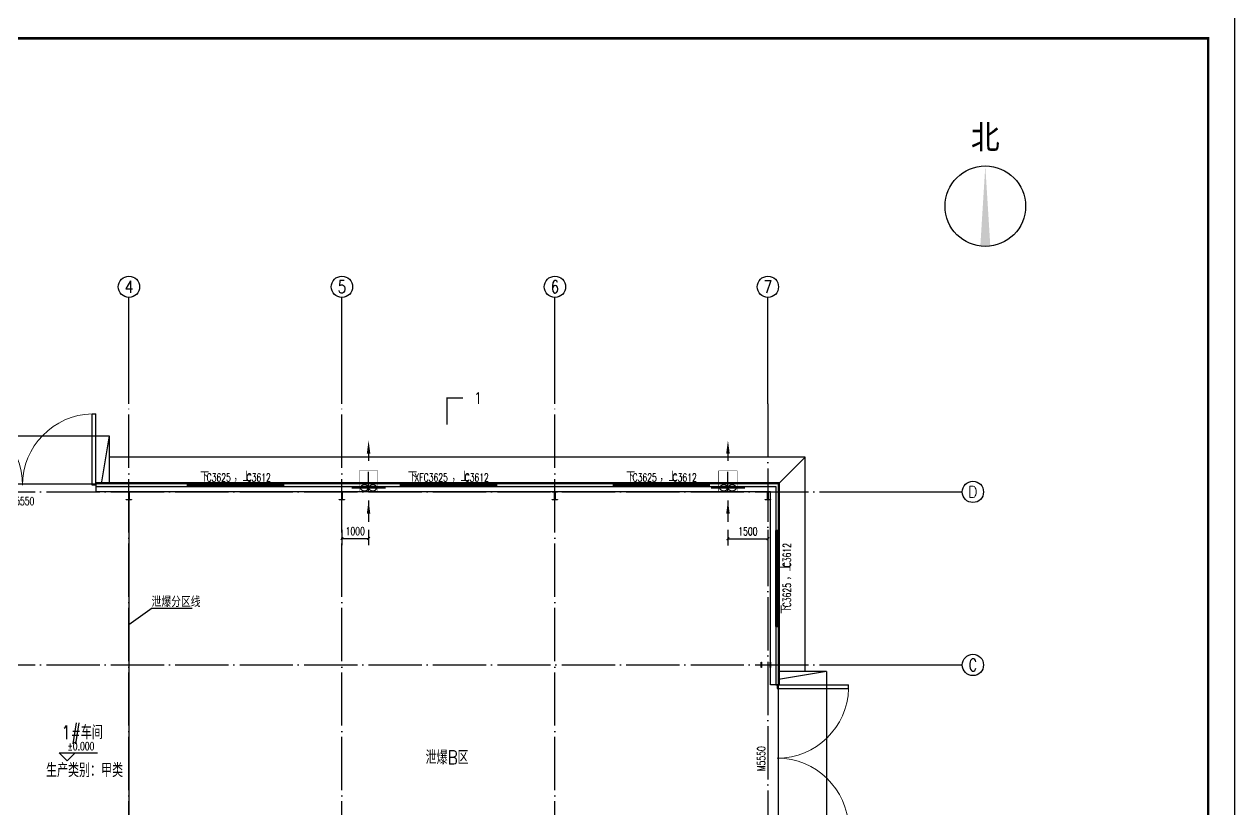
# Model space of a CAD drawing. Extents: x 4773402 to 7068445, y -422737 to 2032183.
# Drawn here: x 4812032 to 4857507, y -393275 to -363812 of the extents above; entities that cross this region are included whole.
import ezdxf
from ezdxf.enums import TextEntityAlignment as Align

# ---------------------------------------------------------------- set-up
doc = ezdxf.new("R2010")
doc.units = 0
doc.header["$LTSCALE"] = 1000
doc.header["$MEASUREMENT"] = 0
for name, pattern in [('CENTER2', [1.125, 0.75, -0.125, 0.125, -0.125]), ('DASH', [0.35, 0.25, -0.1]), ('DOTE', [2.42, 2, -0.2, 0.02, -0.2])]:
    doc.linetypes.add(name, pattern=pattern)
doc.layers.get('0').update_dxf_attribs({"linetype": 'CONTINUOUS'})
doc.layers.get('Defpoints').update_dxf_attribs({"linetype": 'CONTINUOUS'})
doc.layers.add('_0', color=7, linetype='CONTINUOUS', lineweight=25)
for name, color, linetype in [('AXIS', 3, 'CONTINUOUS'), ('AXIS_TEXT', 7, 'CONTINUOUS'), ('DIM_ELEV', 3, 'CONTINUOUS'), ('DIM_LEAD', 3, 'CONTINUOUS'), ('DIM_SYMB', 3, 'CONTINUOUS'), ('DOTE', 252, 'CONTINUOUS'), ('DUCT-排烟中心线', 5, 'CENTER2'), ('DUCT-排烟管', 2, 'CONTINUOUS'), ('Prof', 2, 'CONTINUOUS'), ('PUB_DIM', 3, 'CONTINUOUS'), ('PUB_TEXT', 7, 'CONTINUOUS'), ('PUB_TITLE', 4, 'CONTINUOUS'), ('PUB_WALL', 9, 'CONTINUOUS'), ('STAIR', 251, 'CONTINUOUS'), ('TH_DIM', 3, 'CONTINUOUS'), ('WALL-MOVE', 6, 'CONTINUOUS'), ('WINDOW', 4, 'CONTINUOUS'), ('WINDOW_TEXT', 7, 'CONTINUOUS')]:
    doc.layers.add(name, color=color, linetype=linetype)
doc.styles.add('_HZTXT', font='txt.shx', dxfattribs={"width": 0.8, "bigfont": 'HZTXT.shx'})
doc.styles.add('_TCH_AXIS', font='COMPLEX', dxfattribs={"bigfont": 'GBCBIG'})
doc.styles.add('_TCH_DIM', font='SIMPLEX', dxfattribs={"bigfont": 'GBCBIG'})
doc.styles.add('_TCH_DIM_T3', font='SIMPLEX', dxfattribs={"width": 0.705882, "bigfont": 'GBCBIG'})
doc.styles.add('_TCH_LABEL', font='COMPLEX', dxfattribs={"bigfont": 'GBCBIG'})
doc.styles.add('_TCH_WINDOW', font='SIMPLEX', dxfattribs={"height": 3.5, "bigfont": 'GBCBIG'})
doc.styles.add('COMPLEX', font='COMPLEX')
doc.styles.add('HT', font='')
doc.styles.get('HT').set_extended_font_data('SimSun')
doc.dimstyles.new('_TCH_ARCH&&100', dxfattribs={"dimtxt": 297.5, "dimasz": 100, "dimexe": 250, "dimexo": 300, "dimgap": 126.25, "dimtad": 1, "dimdec": 0, "dimzin": 0, "dimdsep": 46, "dimtxsty": '_TCH_DIM_T3', "dimblk": 'ARCHTICK', "dimcen": 0.09, "dimclrt": 7, "dimazin": 2, "dimtfac": 1, "dimtdec": 0, "dimtix": 1, "dimtmove": 2, "dimatfit": 3, "dimfxl": 0, "dimtolj": 1, "dimtzin": 0, "dimarcsym": 0})

# ---------------------------------------------------------------- blocks, each defined once
blk = doc.blocks.new('_NORTH')
blk.add_circle((0, 0), 1200)
blk.add_solid([(-1191, 149), (-1191, -149), (1200, 0)])
blk = doc.blocks.new('$DorLib2D$00000002')
for p, q in [((-0.5, 0), (-0.5, 0.4875)), ((-0.475, 0.4875), (-0.5, 0.4875)), ((-0.475, 0), (-0.475, 0.4875)), ((0.475, 0), (0.475, 0.4875)), ((0.475, 0.4875), (0.5, 0.4875)), ((0.5, 0), (0.5, 0.4875)), ((-0.5, 0), (-0.475, 0)), ((0.5, 0), (0.475, 0))]:
    blk.add_line(p, q)
at = {"lineweight": 13}
for centre, start, end in [((-0.4875, 0), 0, 88.53072), ((0.4875, 0), 91.46928, 180)]:
    blk.add_arc(centre, 0.4875, start, end, dxfattribs=at)
blk = doc.blocks.new('$TCHSYS$WIN2D')
for p, q in [((-0.5, 0.5), (0.5, 0.5)), ((-0.5, 0.5), (-0.5, -0.5)), ((0.5, 0.5), (0.5, -0.5)), ((0.5, 0.167), (-0.5, 0.167)), ((0.5, -0.167), (-0.5, -0.167)), ((-0.5, -0.5), (0.5, -0.5))]:
    blk.add_line(p, q)
blk = doc.blocks.new('_AXISO')
blk.add_circle((0, 0), 0.5)
at = {"layer": 'AXIS_TEXT', "style": 'COMPLEX', "width": 1.041667}
blk.add_attdef('A', text='', height=0.56, dxfattribs=at).set_placement((-0.25, -0.28), (0.25, -0.28), align=Align.FIT)
blk = doc.blocks.new('SEF-550')
at = {"color": 2}
blk.add_line((-150, 630, -5400), (-150, -630, -5400), dxfattribs=at)
at = {"color": 2, "const_width": 20, "elevation": -2700}
blk.add_lwpolyline([(-300, 350), (-300, -350)], dxfattribs=at)
for centre in [(-150, 158, -2700), (-150, -157, -2700)]:
    blk.add_ellipse(centre, major_axis=(0, -158), ratio=0.68873)
at = {"layer": 'DIM_LEAD'}
for p, q in [((-1436, 0), (-1159, 0)), ((324, 0), (1123, 0))]:
    blk.add_line(p, q, dxfattribs=at)
for points in [[(-1936, 0, 0, 133, 0), (-1436, 0, 0, 0, 0)], [(324, 0, 0, 133, 0), (824, 0, 0, 0, 0)]]:
    blk.add_lwpolyline(points, format="xyseb", dxfattribs=at)
at = {"layer": 'DUCT-排烟中心线'}
blk.add_line((0, 0), (-790, 0), dxfattribs=at)
at = {"layer": 'DUCT-排烟管', "const_width": 15}
for points in [[(0, 350), (-790, 350)], [(-790, 350), (-790, -350)], [(0, -350), (0, 350)], [(-790, -350), (0, -350)]]:
    blk.add_lwpolyline(points, dxfattribs=at)
blk = doc.blocks.new('_ArchTick')
at = {"color": 0, "linetype": 'ByBlock', "const_width": 0.4}
blk.add_lwpolyline([(-0.5, -0.5), (0.5, 0.5)], dxfattribs=at)
blk = doc.blocks.new('*D172')
at = {"layer": 'Defpoints', "color": 0}
for p in [(4838468, -382496), (4839968, -382496), (4839968, -383133)]:
    blk.add_point(p, dxfattribs=at)
at = {"layer": 'TH_DIM', "color": 0, "lineweight": -2}
for p, q in [((4838468, -382796), (4838468, -383383)), ((4839968, -382796), (4839968, -383383)), ((4838468, -383133), (4839968, -383133))]:
    blk.add_line(p, q, dxfattribs=at)
at = {"layer": 'TH_DIM', "color": 0, "lineweight": -2, "xscale": 100, "yscale": 100, "zscale": 100, "rotation": 180}
blk.add_blockref('_ArchTick', (4838468, -383133), dxfattribs=at)
at = {"layer": 'TH_DIM', "color": 0, "lineweight": -2, "xscale": 100, "yscale": 100, "zscale": 100}
blk.add_blockref('_ArchTick', (4839968, -383133), dxfattribs=at)
at = {"layer": 'TH_DIM', "color": 7, "insert": (4839218, -382858), "char_height": 297.5, "attachment_point": 5, "style": '_TCH_DIM_T3'}
blk.add_mtext('\\A1;1500', dxfattribs=at)
blk = doc.blocks.new('*D173')
at = {"layer": 'Defpoints', "color": 0}
for p in [(4823968, -382496), (4824968, -382496), (4824968, -383125)]:
    blk.add_point(p, dxfattribs=at)
at = {"layer": 'TH_DIM', "color": 0, "lineweight": -2}
for p, q in [((4823968, -382796), (4823968, -383375)), ((4824968, -382796), (4824968, -383375)), ((4823968, -383125), (4824968, -383125))]:
    blk.add_line(p, q, dxfattribs=at)
at = {"layer": 'TH_DIM', "color": 0, "lineweight": -2, "xscale": 100, "yscale": 100, "zscale": 100, "rotation": 180}
blk.add_blockref('_ArchTick', (4823968, -383125), dxfattribs=at)
at = {"layer": 'TH_DIM', "color": 0, "lineweight": -2, "xscale": 100, "yscale": 100, "zscale": 100}
blk.add_blockref('_ArchTick', (4824968, -383125), dxfattribs=at)
at = {"layer": 'TH_DIM', "color": 7, "insert": (4824468, -382850), "char_height": 297.5, "attachment_point": 5, "style": '_TCH_DIM_T3'}
blk.add_mtext('\\A1;1000', dxfattribs=at)

msp = doc.modelspace()

# ---------------------------------------------------------------- hatches: boundary and pattern name
at = {"layer": 'Prof', "linetype": 'ByBlock'}
for points in [[(4815978.1, -381657.6), (4816068.1, -381657.6), (4816068.1, -381673.6), (4815868.1, -381673.6), (4815868.1, -381657.6), (4815958.1, -381657.6), (4815958.1, -381389.6), (4815868.1, -381389.6), (4815868.1, -381373.6), (4816068.1, -381373.6), (4816068.1, -381389.6), (4815978.1, -381389.6)], [(4823978.1, -381657.6), (4824068.1, -381657.6), (4824068.1, -381673.6), (4823868.1, -381673.6), (4823868.1, -381657.6), (4823958.1, -381657.6), (4823958.1, -381389.6), (4823868.1, -381389.6), (4823868.1, -381373.6), (4824068.1, -381373.6), (4824068.1, -381389.6), (4823978.1, -381389.6)], [(4831978.1, -381657.6), (4832068.1, -381657.6), (4832068.1, -381673.6), (4831868.1, -381673.6), (4831868.1, -381657.6), (4831958.1, -381657.6), (4831958.1, -381389.6), (4831868.1, -381389.6), (4831868.1, -381373.6), (4832068.1, -381373.6), (4832068.1, -381389.6), (4831978.1, -381389.6)], [(4839978.1, -381657.6), (4840068.1, -381657.6), (4840068.1, -381673.6), (4839868.1, -381673.6), (4839868.1, -381657.6), (4839958.1, -381657.6), (4839958.1, -381389.6), (4839868.1, -381389.6), (4839868.1, -381373.6), (4840068.1, -381373.6), (4840068.1, -381389.6), (4839978.1, -381389.6)], [(4840052.1, -387863.6), (4840052.1, -387773.6), (4840068.1, -387773.6), (4840068.1, -387973.6), (4840052.1, -387973.6), (4840052.1, -387883.6), (4839734.1, -387883.6), (4839734.1, -387973.6), (4839718.1, -387973.6), (4839718.1, -387773.6), (4839734.1, -387773.6), (4839734.1, -387863.6)]]:
    msp.add_hatch(color=256, dxfattribs=at).paths.add_polyline_path(points)
at = {"layer": 'PUB_WALL'}
for points in [[(4818168.1, -381073.6), (4814718.1, -381073.6), (4814748.1, -381103.6), (4818138.1, -381103.6)], [(4814718.1, -381073.6), (4814718.1, -381173.6), (4814748.1, -381143.6), (4814748.1, -381103.6)], [(4818168.1, -381173.6), (4818168.1, -381073.6), (4818138.1, -381103.6), (4818138.1, -381143.6)], [(4826168.1, -381073.6), (4821768.1, -381073.6), (4821798.1, -381103.6), (4826138.1, -381103.6)], [(4821768.1, -381073.6), (4821768.1, -381173.6), (4821798.1, -381143.6), (4821798.1, -381103.6)], [(4826168.1, -381173.6), (4826168.1, -381073.6), (4826138.1, -381103.6), (4826138.1, -381143.6)], [(4834168.1, -381073.6), (4829768.1, -381073.6), (4829798.1, -381103.6), (4834138.1, -381103.6)], [(4829768.1, -381073.6), (4829768.1, -381173.6), (4829798.1, -381143.6), (4829798.1, -381103.6)], [(4834168.1, -381173.6), (4834168.1, -381073.6), (4834138.1, -381103.6), (4834138.1, -381143.6)], [(4840368.1, -381073.6), (4837768.1, -381073.6), (4837798.1, -381103.6), (4840338.1, -381103.6)], [(4837768.1, -381073.6), (4837768.1, -381173.6), (4837798.1, -381143.6), (4837798.1, -381103.6)], [(4840368.1, -382823.6), (4840368.1, -381073.6), (4840338.1, -381103.6), (4840338.1, -382793.6)], [(4814718.1, -381173.6), (4818168.1, -381173.6), (4818138.1, -381143.6), (4814748.1, -381143.6)], [(4821768.1, -381173.6), (4826168.1, -381173.6), (4826138.1, -381143.6), (4821798.1, -381143.6)], [(4829768.1, -381173.6), (4834168.1, -381173.6), (4834138.1, -381143.6), (4829798.1, -381143.6)], [(4837768.1, -381173.6), (4840268.1, -381173.6), (4840298.1, -381143.6), (4837798.1, -381143.6)], [(4840268.1, -381173.6), (4840268.1, -382823.6), (4840298.1, -382793.6), (4840298.1, -381143.6)], [(4840268.1, -382823.6), (4840368.1, -382823.6), (4840338.1, -382793.6), (4840298.1, -382793.6)], [(4840368.1, -386423.6), (4840268.1, -386423.6), (4840298.1, -386453.6), (4840338.1, -386453.6)], [(4840268.1, -386423.6), (4840268.1, -388623.6), (4840298.1, -388593.6), (4840298.1, -386453.6)], [(4840368.1, -388623.6), (4840368.1, -386423.6), (4840338.1, -386453.6), (4840338.1, -388593.6)], [(4840268.1, -388623.6), (4840368.1, -388623.6), (4840338.1, -388593.6), (4840298.1, -388593.6)]]:
    msp.add_hatch(color=256, dxfattribs=at).paths.add_polyline_path(points)

# ---------------------------------------------------------------- linework, layer by layer
at = {"layer": '_0', "color": 0}
for p, q in [((4814718.1, -381073.6), (4814718.1, -381033.6)), ((4814718.1, -381173.6), (4814718.1, -381373.6)), ((4840268.1, -388623.6), (4840068.1, -388623.6)), ((4840368.1, -388623.6), (4840408.1, -388623.6))]:
    msp.add_line(p, q, dxfattribs=at)
for points in [[(4840408.1, -388623.6), (4840408.1, -381033.6), (4814718.1, -381033.6)], [(4840068.1, -388623.6), (4840068.1, -381373.6), (4814718.1, -381373.6)]]:
    msp.add_lwpolyline(points, dxfattribs=at)
at = {"layer": '_0', "color": 0, "linetype": 'DASH', "const_width": 50}
msp.add_lwpolyline([(4815968.1, -381673.6), (4815968.1, -401073.6)], dxfattribs=at)
at = {"layer": 'AXIS', "color": 0}
for p, q in [((4815968.1, -378073.6), (4815968.1, -374073.6)), ((4823968.1, -378073.6), (4823968.1, -374073.6)), ((4831968.1, -378073.6), (4831968.1, -374073.6)), ((4839968.1, -378073.6), (4839968.1, -374073.6)), ((4843268.1, -381373.6), (4847268.1, -381373.6)), ((4843268.1, -387873.6), (4847268.1, -387873.6))]:
    msp.add_line(p, q, dxfattribs=at)
at = {"layer": 'DIM_ELEV'}
for p, q in [((4813640.5, -391478.5), (4813340.5, -391178.5)), ((4813340.5, -391178.5), (4814790.5, -391178.5)), ((4813640.5, -391478.5), (4813940.5, -391178.5))]:
    msp.add_line(p, q, dxfattribs=at)
at = {"layer": 'DIM_SYMB', "color": 0, "const_width": 50}
msp.add_lwpolyline([(4828514.4, -377849.2), (4827914.4, -377849.2), (4827914.4, -378849.2)], dxfattribs=at)
at = {"layer": 'DOTE', "linetype": 'DOTE'}
for p, q in [((4815968.1, -404673.6), (4815968.1, -378073.6)), ((4823968.1, -404673.6), (4823968.1, -378073.6)), ((4831968.1, -404673.6), (4831968.1, -378073.6)), ((4839968.1, -378073.6), (4839968.1, -404673.6)), ((4788668.1, -381373.6), (4843268.1, -381373.6)), ((4788668.1, -387873.6), (4843268.1, -387873.6))]:
    msp.add_line(p, q, dxfattribs=at)
at = {"layer": 'Prof', "linetype": 'ByBlock'}
for points in [[(4815868.1, -381373.6), (4816068.1, -381373.6), (4816068.1, -381389.6), (4815978.1, -381389.6), (4815978.1, -381657.6), (4816068.1, -381657.6), (4816068.1, -381673.6), (4815868.1, -381673.6), (4815868.1, -381657.6), (4815958.1, -381657.6), (4815958.1, -381389.6), (4815868.1, -381389.6)], [(4823868.1, -381373.6), (4824068.1, -381373.6), (4824068.1, -381389.6), (4823978.1, -381389.6), (4823978.1, -381657.6), (4824068.1, -381657.6), (4824068.1, -381673.6), (4823868.1, -381673.6), (4823868.1, -381657.6), (4823958.1, -381657.6), (4823958.1, -381389.6), (4823868.1, -381389.6)], [(4831868.1, -381373.6), (4832068.1, -381373.6), (4832068.1, -381389.6), (4831978.1, -381389.6), (4831978.1, -381657.6), (4832068.1, -381657.6), (4832068.1, -381673.6), (4831868.1, -381673.6), (4831868.1, -381657.6), (4831958.1, -381657.6), (4831958.1, -381389.6), (4831868.1, -381389.6)], [(4839868.1, -381373.6), (4840068.1, -381373.6), (4840068.1, -381389.6), (4839978.1, -381389.6), (4839978.1, -381657.6), (4840068.1, -381657.6), (4840068.1, -381673.6), (4839868.1, -381673.6), (4839868.1, -381657.6), (4839958.1, -381657.6), (4839958.1, -381389.6), (4839868.1, -381389.6)], [(4839718.1, -387973.6), (4839718.1, -387773.6), (4839734.1, -387773.6), (4839734.1, -387863.6), (4840052.1, -387863.6), (4840052.1, -387773.6), (4840068.1, -387773.6), (4840068.1, -387973.6), (4840052.1, -387973.6), (4840052.1, -387883.6), (4839734.1, -387883.6), (4839734.1, -387973.6)]]:
    msp.add_lwpolyline(points, close=True, dxfattribs=at)
at = {"layer": 'PUB_DIM'}
for q in [(4815968.1, -386370.6), (4818337.7, -385740.7)]:
    msp.add_line((4816834, -385740.7), q, dxfattribs=at)
at = {"layer": 'PUB_TITLE', "color": 4}
msp.add_lwpolyline([(4773407.2, -422737.3), (4857507.2, -422737.3), (4857507.2, -363337.3), (4773407.2, -363337.3)], close=True, dxfattribs=at)
at = {"layer": 'PUB_TITLE', "color": 4, "const_width": 100}
msp.add_lwpolyline([(4775907.2, -421737.3), (4856507.2, -421737.3), (4856507.2, -364337.3), (4775907.2, -364337.3)], close=True, dxfattribs=at)
at = {"layer": 'STAIR'}
for p, q in [((4808718.1, -379273.6), (4815218.1, -379273.6)), ((4815218.1, -379273.6), (4814918.1, -381073.6)), ((4815218.1, -379273.6), (4815218.1, -381073.6)), ((4840408.1, -381033.6), (4841368.1, -380073.6)), ((4842168.1, -388123.6), (4840368.1, -388423.6)), ((4842168.1, -388123.6), (4840368.1, -388123.6)), ((4842168.1, -388123.6), (4842168.1, -394623.6))]:
    msp.add_line(p, q, dxfattribs=at)
msp.add_lwpolyline([(4841368.1, -388123.6), (4841368.1, -380073.6), (4815218.1, -380073.6)], dxfattribs=at)
at = {"layer": 'WALL-MOVE'}
for p, q in [((4818168.1, -381073.6), (4814718.1, -381073.6)), ((4814718.1, -381073.6), (4814718.1, -381173.6)), ((4818168.1, -381173.6), (4818168.1, -381073.6)), ((4826168.1, -381073.6), (4821768.1, -381073.6)), ((4821768.1, -381073.6), (4821768.1, -381173.6)), ((4826168.1, -381173.6), (4826168.1, -381073.6)), ((4834168.1, -381073.6), (4829768.1, -381073.6)), ((4829768.1, -381073.6), (4829768.1, -381173.6)), ((4834168.1, -381173.6), (4834168.1, -381073.6)), ((4840368.1, -381073.6), (4837768.1, -381073.6)), ((4837768.1, -381073.6), (4837768.1, -381173.6)), ((4840368.1, -382823.6), (4840368.1, -381073.6)), ((4814718.1, -381173.6), (4818168.1, -381173.6)), ((4821768.1, -381173.6), (4826168.1, -381173.6)), ((4829768.1, -381173.6), (4834168.1, -381173.6)), ((4837768.1, -381173.6), (4840268.1, -381173.6)), ((4840268.1, -381173.6), (4840268.1, -382823.6)), ((4840268.1, -382823.6), (4840368.1, -382823.6)), ((4840368.1, -386423.6), (4840268.1, -386423.6)), ((4840268.1, -386423.6), (4840268.1, -388623.6)), ((4840368.1, -388623.6), (4840368.1, -386423.6)), ((4840268.1, -388623.6), (4840368.1, -388623.6))]:
    msp.add_line(p, q, dxfattribs=at)
at = {"layer": 'WINDOW'}
for p, q in [((4809218.1, -381073.6), (4814718.1, -381073.6)), ((4840368.1, -394123.6), (4840368.1, -388623.6))]:
    msp.add_line(p, q, dxfattribs=at)

# ---------------------------------------------------------------- block references
at = {"xscale": -1, "rotation": 89.99999999995683}
for p in [(4824968.1, -381373.6), (4838468.1, -381373.6)]:
    msp.add_blockref('SEF-550', p, dxfattribs=at)
at = {"layer": 'AXIS', "color": 0}
ref = msp.add_blockref('_AXISO', (4815968.1, -373673.6), dxfattribs=dict(at, xscale=800, yscale=800, zscale=800))
ref.add_attrib('A', '4', dxfattribs={"layer": 'AXIS_TEXT', "color": 0, "height": 445.4, "style": '_TCH_AXIS'}).set_placement((4815798.4, -373896.3), (4816137.8, -373896.3), align=Align.FIT)
ref = msp.add_blockref('_AXISO', (4823968.1, -373673.6), dxfattribs=dict(at, xscale=800, yscale=800, zscale=800))
ref.add_attrib('A', '5', dxfattribs={"layer": 'AXIS_TEXT', "color": 0, "height": 465.9, "style": '_TCH_AXIS'}).set_placement((4823812.7, -373906.6), (4824123.4, -373906.6), align=Align.FIT)
ref = msp.add_blockref('_AXISO', (4831968.1, -373673.6), dxfattribs=dict(at, xscale=800, yscale=800, zscale=800))
ref.add_attrib('A', '6', dxfattribs={"layer": 'AXIS_TEXT', "color": 0, "height": 465.9, "style": '_TCH_AXIS'}).set_placement((4831812.7, -373906.6), (4832123.4, -373906.6), align=Align.FIT)
ref = msp.add_blockref('_AXISO', (4839968.1, -373673.6), dxfattribs=dict(at, xscale=800, yscale=800, zscale=800))
ref.add_attrib('A', '7', dxfattribs={"layer": 'AXIS_TEXT', "color": 0, "height": 465.9, "style": '_TCH_AXIS'}).set_placement((4839812.7, -373906.6), (4840123.4, -373906.6), align=Align.FIT)
ref = msp.add_blockref('_AXISO', (4847668.1, -381373.6), dxfattribs=dict(at, xscale=800, yscale=800, zscale=800))
ref.add_attrib('A', 'D', dxfattribs={"layer": 'AXIS_TEXT', "color": 0, "height": 435.3, "style": '_TCH_AXIS'}).set_placement((4847491.9, -381591.2), (4847844.2, -381591.2), align=Align.FIT)
ref = msp.add_blockref('_AXISO', (4847668.1, -387873.6), dxfattribs=dict(at, xscale=800, yscale=800, zscale=800))
ref.add_attrib('A', 'C', dxfattribs={"layer": 'AXIS_TEXT', "color": 0, "height": 455.7, "style": '_TCH_AXIS'}).set_placement((4847505.3, -388101.4), (4847830.8, -388101.4), align=Align.FIT)
at = {"layer": 'PUB_DIM', "xscale": 1.260000000009313, "yscale": 1.260000000009313, "zscale": 1.260000000009313, "rotation": 90}
msp.add_blockref('_NORTH', (4848135.8, -370646.7, -12083.9), dxfattribs=at)
at = {"layer": 'WINDOW'}
ref = msp.add_blockref('$DorLib2D$00000002', (4811968.1, -381123.6), dxfattribs=dict(at, xscale=5500, yscale=5500, zscale=5500))
ref.add_attrib('A', 'M5550', (4811478.1, -381871.3), dxfattribs={"layer": 'WINDOW_TEXT', "height": 297.5, "style": '_TCH_WINDOW', "width": 0.705882})
at = {"layer": 'WINDOW', "xscale": 3600, "yscale": -100, "zscale": 3600}
for p in [(4819968.1, -381123.6), (4827968.1, -381123.6), (4835968.1, -381123.6)]:
    msp.add_blockref('$TCHSYS$WIN2D', p, dxfattribs=at)
at = {"layer": 'WINDOW', "xscale": 3600, "yscale": 100, "zscale": 3600, "rotation": 90}
msp.add_blockref('$TCHSYS$WIN2D', (4840318.1, -384623.6), dxfattribs=at)
at = {"layer": 'WINDOW'}
ref = msp.add_blockref('$DorLib2D$00000002', (4840318.1, -391373.6), dxfattribs=dict(at, xscale=-5500, yscale=-5500, zscale=-5500, rotation=90))
ref.add_attrib('A', 'M5550', (4839867.9, -391863.6), dxfattribs={"layer": 'WINDOW_TEXT', "height": 297.5, "rotation": 90, "style": '_TCH_WINDOW', "width": 0.705882})

# ---------------------------------------------------------------- texts
at = {"layer": 'PUB_DIM'}
for s, height, style, width, p in [('北', 900.8, 'HT', 0.88, (4847594.2, -368498.4, -12083.9)), ('泄爆分区线', 400, '_HZTXT', 0.8, (4816816.3, -385702.3)), ('1#车间', 517.24, '_HZTXT', 0.8, (4813430.9, -390661.5)), ('泄爆B区', 517.24, '_HZTXT', 0.8, (4827111.6, -391605.5)), ('生产类别：甲类', 517.24, '_HZTXT', 0.8, (4812851.1, -392086.5))]:
    msp.add_text(s, height=height, dxfattribs=dict(at, style=style, width=width)).set_placement(p)
at = {"layer": 'PUB_TEXT', "color": 0, "style": '_TCH_LABEL', "width": 0.705882}
msp.add_text('1', height=425, dxfattribs=at).set_placement((4828950.1, -378061.7))
at = {"layer": 'PUB_TEXT', "style": '_TCH_DIM', "width": 0.705882}
msp.add_text('%%P0.000', height=297.5, dxfattribs=at).set_placement((4813660.5, -391073.5))
at = {"layer": 'WINDOW_TEXT', "style": '_TCH_WINDOW'}
for s, height, p in [('，上', 337.59, (4819895.2, -380983.6)), ('，上', 337.59, (4828085.2, -380983.6)), ('，上', 337.59, (4835895.2, -380983.6)), ('下', 337.6, (4818639.4, -380983.6)), ('下', 337.6, (4826449.4, -380983.6)), ('下', 337.6, (4834639.4, -380983.6))]:
    msp.add_text(s, height=height, dxfattribs=at).set_placement(p)
at = {"layer": 'WINDOW_TEXT', "style": '_TCH_WINDOW', "width": 0.705882}
for s, p in [('C3625', (4818885.2, -380983.6)), ('C3612', (4820386.7, -380983.6)), ('XFC3625', (4826695.2, -380983.6)), ('C3612', (4828576.7, -380983.6)), ('C3625', (4834885.2, -380983.6)), ('C3612', (4836386.7, -380983.6))]:
    msp.add_text(s, height=297.5, dxfattribs=at).set_placement(p)
for s, p in [('C3612', (4840833.1, -384205)), ('C3625', (4840833.1, -385706.5))]:
    msp.add_text(s, height=297.5, rotation=90, dxfattribs=at).set_placement(p)
at = {"layer": 'WINDOW_TEXT', "style": '_TCH_WINDOW'}
for s, height, p in [('，上', 337.59, (4840833.1, -384696.5)), ('下', 337.6, (4840833.1, -385952.2))]:
    msp.add_text(s, height=height, rotation=90, dxfattribs=at).set_placement(p)

# ---------------------------------------------------------------- dimensions: what is measured, and where the dimension line sits
at = {"layer": 'TH_DIM', "color": 0}
for p1, p2, distance, picture, middle in [((4823968.1, -382496.3), (4824968.1, -382496.3), -629.1, '*D173', (4824468.1, -382850.4)), ((4838468.1, -382496.3), (4839968.1, -382496.3), -636.8, '*D172', (4839218.1, -382858.1))]:
    dim = msp.add_aligned_dim(p1=p1, p2=p2, distance=distance, dimstyle='_TCH_ARCH&&100', dxfattribs=at)
    dim.commit()
    dim.dimension.update_dxf_attribs({"geometry": picture, "text_midpoint": middle})

doc.saveas('drawing.dxf')
